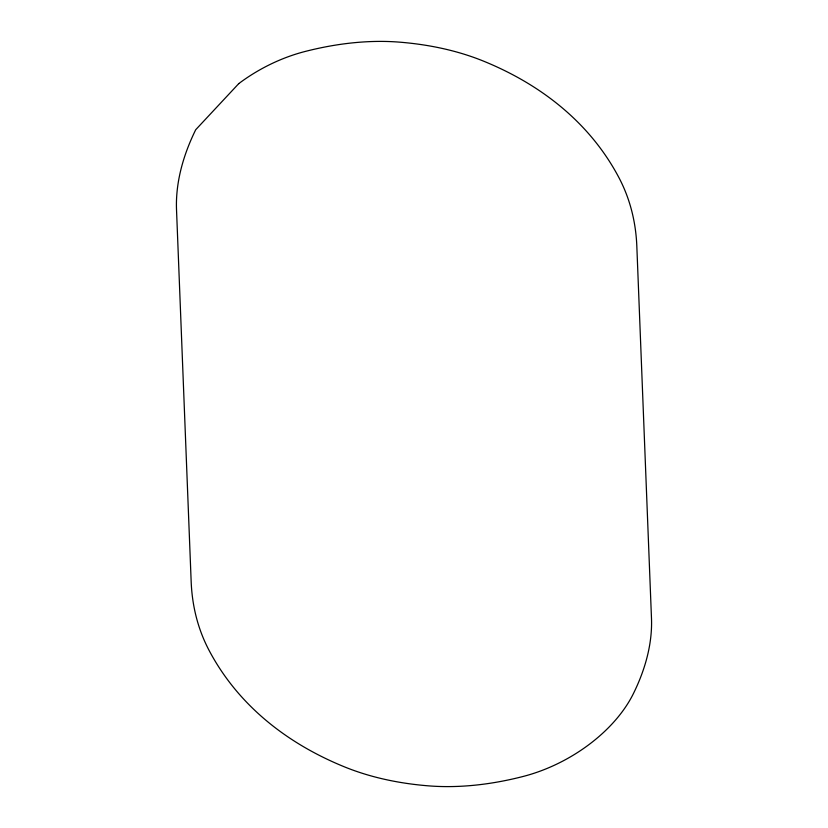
<?xml version="1.0" encoding="UTF-8"?>
<svg xmlns="http://www.w3.org/2000/svg" width="828" height="828" viewBox="0 0 828 828"><rect width="100%" height="100%" fill="white"/><g stroke="black" fill="none" stroke-linecap="round" stroke-linejoin="round"><path stroke-width="1.24" d="M238.754 83.618L195.718 129.727A268.696 165.051 -29 0 0 176.519 209.712L191.164 581.577A396.322 243.453 -29 0 0 209.256 650.715A598.727 367.787 -29 0 0 344.106 766.718A396.322 243.453 -29 0 0 428.645 785.865A253.047 155.447 -29 0 0 523.306 776.416A119.998 73.713 -29 0 0 633.399 693.616A253.047 155.447 -29 0 0 651.481 618.288L636.835 246.423A396.322 243.453 -29 0 0 618.744 177.285A598.727 367.787 -29 0 0 483.894 61.282A396.322 243.453 -29 0 0 399.355 42.135A253.047 155.447 -29 0 0 304.694 51.584A119.998 73.713 -29 0 0 238.754 83.618"/></g></svg>
